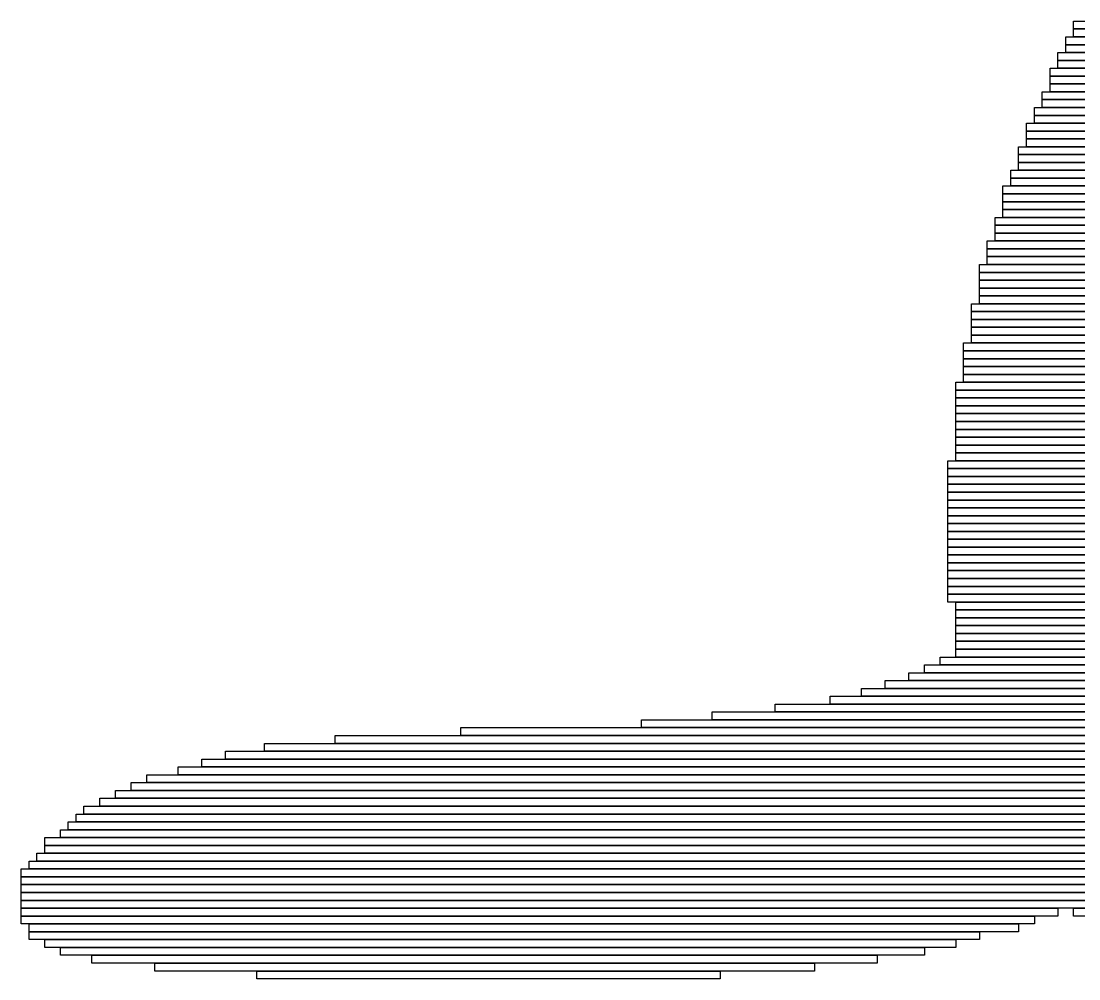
# Model space of a CAD drawing. Extents: x 310 to 713, y 338 to 686.
# Drawn here: x 310 to 444.7, y 338 to 460 of the extents above; entities that cross this region are included whole.
import ezdxf

# ---------------------------------------------------------------- set-up
doc = ezdxf.new("R2010")
doc.units = 0

msp = doc.modelspace()

# ---------------------------------------------------------------- linework, layer by layer
for p, q in [((444, 460), (586, 460)), ((444, 459), (444, 460)), ((443, 458), (588, 458)), ((443, 457), (443, 458)), ((586, 459), (444, 459)), ((444, 459), (587, 459)), ((444, 458), (444, 459)), ((587, 458), (444, 458)), ((588, 457), (443, 457)), ((443, 457), (588, 457)), ((443, 456), (443, 457)), ((442, 456), (589, 456)), ((442, 455), (442, 456)), ((588, 456), (443, 456)), ((441, 454), (638, 454)), ((441, 453), (441, 454)), ((589, 455), (442, 455)), ((442, 455), (638, 455)), ((442, 454), (442, 455)), ((638, 454), (442, 454)), ((638, 453), (441, 453)), ((441, 453), (638, 453)), ((441, 452), (441, 453)), ((638, 452), (441, 452)), ((441, 452), (637, 452)), ((441, 451), (441, 452)), ((440, 451), (637, 451)), ((440, 450), (440, 451)), ((637, 450), (440, 450)), ((440, 450), (637, 450)), ((440, 449), (440, 450)), ((637, 451), (441, 451)), ((439, 449), (637, 449)), ((439, 448), (439, 449)), ((637, 449), (440, 449)), ((637, 448), (439, 448)), ((439, 448), (637, 448)), ((439, 447), (439, 448)), ((438, 447), (637, 447)), ((438, 446), (438, 447)), ((637, 446), (438, 446)), ((438, 446), (637, 446)), ((438, 445), (438, 446)), ((637, 447), (439, 447)), ((637, 445), (438, 445)), ((438, 445), (637, 445)), ((438, 444), (438, 445)), ((437, 444), (637, 444)), ((437, 443), (437, 444)), ((637, 444), (438, 444)), ((637, 443), (437, 443)), ((437, 443), (637, 443)), ((437, 442), (437, 443)), ((637, 442), (437, 442)), ((437, 442), (637, 442)), ((437, 441), (437, 442)), ((436, 441), (637, 441)), ((436, 440), (436, 441)), ((637, 441), (437, 441)), ((637, 440), (436, 440)), ((436, 440), (637, 440)), ((436, 439), (436, 440)), ((435, 439), (637, 439)), ((435, 438), (435, 439)), ((637, 438), (435, 438)), ((435, 438), (589, 438)), ((435, 437), (435, 438)), ((637, 439), (436, 439)), ((589, 437), (435, 437)), ((435, 437), (587, 437)), ((435, 436), (435, 437)), ((434, 435), (585, 435)), ((434, 434), (434, 435)), ((587, 436), (435, 436)), ((435, 436), (586, 436)), ((435, 435), (435, 436)), ((586, 435), (435, 435)), ((585, 434), (434, 434)), ((434, 434), (583, 434)), ((434, 433), (434, 434)), ((583, 433), (434, 433)), ((434, 433), (582, 433)), ((434, 432), (434, 433)), ((433, 432), (581, 432)), ((433, 431), (433, 432)), ((581, 431), (433, 431)), ((433, 431), (579, 431)), ((433, 430), (433, 431)), ((582, 432), (434, 432)), ((579, 430), (433, 430)), ((433, 430), (578, 430)), ((433, 429), (433, 430)), ((432, 429), (576, 429)), ((432, 428), (432, 429)), ((578, 429), (433, 429)), ((576, 428), (432, 428)), ((432, 428), (575, 428)), ((432, 427), (432, 428)), ((575, 427), (432, 427)), ((432, 427), (574, 427)), ((432, 426), (432, 427)), ((574, 426), (432, 426)), ((432, 426), (572, 426)), ((432, 425), (432, 426)), ((572, 425), (432, 425)), ((432, 425), (571, 425)), ((432, 424), (432, 425)), ((431, 424), (569, 424)), ((431, 423), (431, 424)), ((569, 423), (431, 423)), ((431, 423), (568, 423)), ((431, 422), (431, 423)), ((571, 424), (432, 424)), ((568, 422), (431, 422)), ((431, 422), (567, 422)), ((431, 421), (431, 422)), ((567, 421), (431, 421)), ((431, 421), (565, 421)), ((431, 420), (431, 421)), ((430, 419), (562, 419)), ((430, 418), (430, 419)), ((565, 420), (431, 420)), ((431, 420), (564, 420)), ((431, 419), (431, 420)), ((564, 419), (431, 419)), ((562, 418), (430, 418)), ((430, 418), (561, 418)), ((430, 417), (430, 418)), ((561, 417), (430, 417)), ((430, 417), (559, 417)), ((430, 416), (430, 417)), ((559, 416), (430, 416)), ((430, 416), (558, 416)), ((430, 415), (430, 416)), ((558, 415), (430, 415)), ((430, 415), (558, 415)), ((430, 414), (430, 415)), ((429, 414), (558, 414)), ((429, 413), (429, 414)), ((558, 414), (430, 414)), ((558, 413), (429, 413)), ((429, 413), (558, 413)), ((429, 412), (429, 413)), ((558, 412), (429, 412)), ((429, 412), (558, 412)), ((429, 411), (429, 412)), ((558, 411), (429, 411)), ((429, 411), (558, 411)), ((429, 410), (429, 411)), ((558, 410), (429, 410)), ((429, 410), (558, 410)), ((429, 409), (429, 410)), ((558, 409), (429, 409)), ((429, 409), (558, 409)), ((429, 408), (429, 409)), ((558, 408), (429, 408)), ((429, 408), (558, 408)), ((429, 407), (429, 408)), ((558, 407), (429, 407)), ((429, 407), (558, 407)), ((429, 406), (429, 407)), ((558, 406), (429, 406)), ((429, 406), (558, 406)), ((429, 405), (429, 406)), ((558, 405), (429, 405)), ((429, 405), (558, 405)), ((429, 404), (429, 405)), ((428, 404), (558, 404)), ((428, 403), (428, 404)), ((558, 403), (428, 403)), ((428, 403), (558, 403)), ((428, 402), (428, 403)), ((558, 404), (429, 404)), ((558, 402), (428, 402)), ((428, 402), (557, 402)), ((428, 401), (428, 402)), ((557, 401), (428, 401)), ((428, 401), (557, 401)), ((428, 400), (428, 401)), ((557, 400), (428, 400)), ((428, 400), (557, 400)), ((428, 399), (428, 400)), ((557, 399), (428, 399)), ((428, 399), (557, 399)), ((428, 398), (428, 399)), ((557, 398), (428, 398)), ((428, 398), (557, 398)), ((428, 397), (428, 398)), ((557, 397), (428, 397)), ((428, 397), (556, 397)), ((428, 396), (428, 397)), ((556, 396), (428, 396)), ((428, 396), (556, 396)), ((428, 395), (428, 396)), ((556, 395), (428, 395)), ((428, 395), (556, 395)), ((428, 394), (428, 395)), ((556, 394), (428, 394)), ((428, 394), (556, 394)), ((428, 393), (428, 394)), ((556, 393), (428, 393)), ((428, 393), (555, 393)), ((428, 392), (428, 393)), ((555, 392), (428, 392)), ((428, 392), (555, 392)), ((428, 391), (428, 392)), ((555, 391), (428, 391)), ((428, 391), (554, 391)), ((428, 390), (428, 391)), ((554, 390), (428, 390)), ((428, 390), (554, 390)), ((428, 389), (428, 390)), ((554, 389), (428, 389)), ((428, 389), (553, 389)), ((428, 388), (428, 389)), ((553, 388), (428, 388)), ((428, 388), (553, 388)), ((428, 387), (428, 388)), ((553, 387), (428, 387)), ((428, 387), (552, 387)), ((428, 386), (428, 387)), ((552, 386), (428, 386)), ((429, 386), (552, 386)), ((429, 385), (429, 386)), ((552, 385), (429, 385)), ((429, 385), (551, 385)), ((429, 384), (429, 385)), ((551, 384), (429, 384)), ((429, 384), (550, 384)), ((429, 383), (429, 384)), ((550, 383), (429, 383)), ((429, 383), (550, 383)), ((429, 382), (429, 383)), ((550, 382), (429, 382)), ((429, 382), (549, 382)), ((429, 381), (429, 382)), ((549, 381), (429, 381)), ((429, 381), (548, 381)), ((429, 380), (429, 381)), ((548, 380), (429, 380)), ((429, 380), (548, 380)), ((429, 379), (429, 380)), ((427, 379), (547, 379)), ((427, 378), (427, 379)), ((548, 379), (429, 379)), ((425, 378), (546, 378)), ((425, 377), (425, 378)), ((547, 378), (427, 378)), ((420, 376), (544, 376)), ((420, 375), (420, 376)), ((423, 377), (545, 377)), ((423, 376), (423, 377)), ((545, 376), (423, 376)), ((546, 377), (425, 377)), ((417, 375), (543, 375)), ((417, 374), (417, 375)), ((544, 375), (420, 375)), ((413, 374), (542, 374)), ((413, 373), (413, 374)), ((543, 374), (417, 374)), ((398, 372), (539, 372)), ((398, 371), (398, 372)), ((406, 373), (540, 373)), ((406, 372), (406, 373)), ((540, 372), (406, 372)), ((542, 373), (413, 373)), ((389, 371), (538, 371)), ((389, 370), (389, 371)), ((539, 371), (398, 371)), ((350, 369), (535, 369)), ((350, 368), (350, 369)), ((366, 370), (537, 370)), ((366, 369), (366, 370)), ((537, 369), (366, 369)), ((538, 370), (389, 370)), ((341, 368), (550, 368)), ((341, 367), (341, 368)), ((535, 368), (350, 368)), ((336, 367), (555, 367)), ((336, 366), (336, 367)), ((550, 367), (341, 367)), ((330, 365), (560, 365)), ((330, 364), (330, 365)), ((333, 366), (558, 366)), ((333, 365), (333, 366)), ((558, 365), (333, 365)), ((555, 366), (336, 366)), ((326, 364), (562, 364)), ((326, 363), (326, 364)), ((560, 364), (330, 364)), ((324, 363), (563, 363)), ((324, 362), (324, 363)), ((562, 363), (326, 363)), ((320, 361), (565, 361)), ((320, 360), (320, 361)), ((322, 362), (564, 362)), ((322, 361), (322, 362)), ((564, 361), (322, 361)), ((563, 362), (324, 362)), ((318, 360), (566, 360)), ((318, 359), (318, 360)), ((565, 360), (320, 360)), ((317, 359), (567, 359)), ((317, 358), (317, 359)), ((566, 359), (318, 359)), ((315, 357), (568, 357)), ((315, 356), (315, 357)), ((316, 358), (567, 358)), ((316, 357), (316, 358)), ((567, 357), (316, 357)), ((567, 358), (317, 358)), ((313, 356), (568, 356)), ((313, 355), (313, 356)), ((568, 356), (315, 356)), ((568, 355), (313, 355)), ((313, 355), (568, 355)), ((313, 354), (313, 355)), ((311, 353), (569, 353)), ((311, 352), (311, 353)), ((312, 354), (569, 354)), ((312, 353), (312, 354)), ((569, 353), (312, 353)), ((568, 354), (313, 354)), ((310, 352), (569, 352)), ((310, 351), (310, 352)), ((569, 352), (311, 352)), ((569, 351), (310, 351)), ((310, 351), (569, 351)), ((310, 350), (310, 351)), ((569, 350), (310, 350)), ((310, 350), (569, 350)), ((310, 349), (310, 350)), ((569, 349), (310, 349)), ((310, 349), (569, 349)), ((310, 348), (310, 349)), ((569, 348), (310, 348)), ((310, 348), (569, 348)), ((310, 347), (310, 348)), ((569, 347), (310, 347)), ((310, 347), (442, 347)), ((310, 346), (310, 347)), ((442, 347), (442, 346)), ((444, 347), (569, 347)), ((444, 346), (444, 347)), ((442, 346), (310, 346)), ((310, 346), (439, 346)), ((310, 345), (310, 346)), ((439, 345), (310, 345)), ((311, 345), (437, 345)), ((311, 344), (311, 345)), ((437, 345), (437, 344)), ((439, 346), (439, 345)), ((569, 346), (444, 346)), ((437, 344), (311, 344)), ((311, 344), (432, 344)), ((311, 343), (311, 344)), ((432, 344), (432, 343)), ((432, 343), (311, 343)), ((313, 343), (429, 343)), ((313, 342), (313, 343)), ((429, 343), (429, 342)), ((429, 342), (313, 342)), ((315, 342), (425, 342)), ((315, 341), (315, 342)), ((425, 341), (315, 341)), ((319, 341), (419, 341)), ((319, 340), (319, 341)), ((419, 341), (419, 340)), ((425, 342), (425, 341)), ((419, 340), (319, 340)), ((327, 340), (411, 340)), ((327, 339), (327, 340)), ((411, 340), (411, 339)), ((411, 339), (327, 339)), ((340, 339), (399, 339)), ((340, 338), (340, 339)), ((399, 339), (399, 338)), ((399, 338), (340, 338))]:
    msp.add_line(p, q)

doc.saveas('drawing.dxf')
